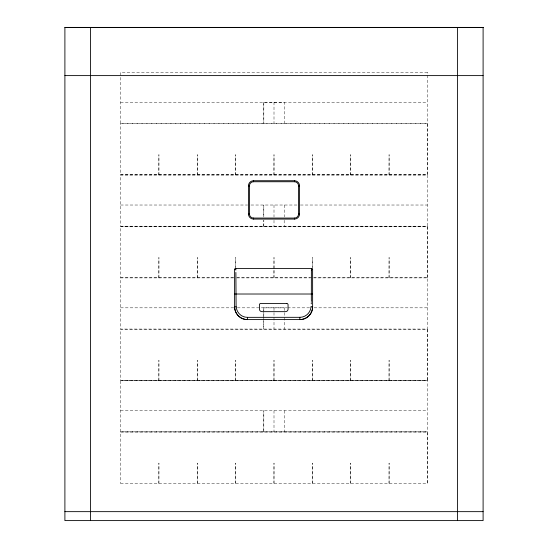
<?xml version="1.0" encoding="UTF-8"?>
<svg xmlns="http://www.w3.org/2000/svg" width="548" height="548" viewBox="0 0 548 548"><rect width="100%" height="100%" fill="white"/><g stroke="black" fill="none" stroke-linecap="round" stroke-linejoin="round"><path stroke-width="0.41" stroke-dasharray="2.74 2.06" d="M120.553 102.209L427.447 102.209M263.821 102.209L263.821 123.437L263.773 102.209L284.227 102.264L284.227 123.437M120.553 123.69L427.447 123.69L427.447 174.839L120.553 174.839L120.608 123.69M120.553 174.791L427.447 174.791M120.553 205.021L247.573 205.021M250.984 205.021L297.016 205.021M300.427 205.021L427.447 205.021M120.553 226.194L427.447 226.194L427.447 175.1L120.553 175.1L120.553 226.249L427.447 226.249M120.553 277.596L235.64 277.651M236.811 277.651L312.36 277.651M313.737 277.596L427.447 277.596M233.393 277.905L120.553 277.905L120.553 329.053L427.447 329.053L427.447 277.905L313.751 277.905M236.811 277.905L310.332 277.905M120.553 307.825L233.934 307.825M237.346 307.825L286.789 307.825M287.638 307.825L309.805 307.825M314.066 307.825L427.447 307.825M263.773 307.88L284.227 307.88M120.553 380.408L427.447 380.408L427.447 329.307L120.553 329.307L120.553 380.456L427.447 380.456M120.553 410.637L427.447 410.637M120.553 431.81L427.447 431.81M120.553 483.213L427.447 483.213M427.447 277.651L427.447 226.502L120.553 226.502L120.553 277.651M427.447 483.268L427.447 432.119L120.553 432.119L120.608 483.268M427.392 123.69L427.392 174.839M427.392 226.502L427.392 277.651M427.392 329.307L427.392 380.456M427.392 432.119L427.392 483.268M389.087 174.839L389.087 154.639L389.032 174.839M389.087 277.651L389.087 257.444L389.032 277.651M389.087 380.456L389.087 360.255L389.032 380.456M389.087 483.268L389.087 463.067L389.032 483.268M350.72 174.839L350.72 154.639L350.672 174.839M350.72 277.651L350.72 257.444L350.672 277.651M350.72 380.456L350.72 360.255L350.672 380.456M350.72 483.268L350.72 463.067L350.672 483.268M312.36 174.839L312.36 154.639L312.312 174.839M312.36 267.547L312.36 257.444L312.312 267.547M312.36 380.456L312.36 360.255L312.312 380.456M312.36 483.268L312.36 463.067L312.312 483.268M284.227 205.021L284.227 216.905M284.179 220.282L284.179 226.249M284.227 307.825L284.227 329.053M284.227 410.637L284.227 431.865M274 102.209L274 123.437M274 174.839L274 154.639L273.952 174.839M274 205.021L274 216.905M274 220.303L274 226.249M274 277.651L274 257.444L273.952 277.651M274 307.825L274 329.053M274 380.456L274 360.255L273.952 380.456M274 410.637L274 431.865M274 483.268L274 463.067L273.952 483.268M263.821 315.484L263.821 307.825L263.773 329.053L263.821 316.326M235.64 174.839L235.64 154.639L235.585 174.839M235.64 267.547L235.64 257.444L235.585 267.547M235.64 380.456L235.64 360.255L235.585 380.456M235.64 483.268L235.64 463.067L235.585 483.268M197.28 174.839L197.28 154.639L197.225 174.839M197.28 277.651L197.28 257.444L197.225 277.651M197.28 380.456L197.28 360.255L197.225 380.456M197.28 483.268L197.28 463.067L197.225 483.268M158.913 174.839L158.913 154.639L158.865 174.839M158.913 277.651L158.913 257.444L158.865 277.651M158.913 380.456L158.913 360.255L158.865 380.456M158.913 483.268L158.913 463.067L158.865 483.268M427.447 72.288L120.553 72.288L120.553 123.437L427.447 123.437L427.447 72.288M427.447 380.716L120.553 380.716L120.553 431.865L427.447 431.865L427.447 380.716M263.821 216.898L263.821 205.021L263.773 216.905M263.821 226.249L263.821 220.282L263.773 226.249M263.821 431.865L263.821 410.637L263.773 431.865"/><path stroke-width="0.82" d="M311.339 300.701L311.333 301.496M311.387 270.301L311.339 300.167M311.305 302.612L311.264 303.88M234.613 269.534L235.702 268.445A25.571 0.479 -88.8 0 1 235.852 270.061M236.222 306.798A11.227 11.227 0 0 0 247.401 317.347L299.831 317.319A11.227 11.227 0 0 0 311.011 306.798M64.897 27.53L483.103 27.53M64.897 75.61L483.103 75.61M253.539 180.724L294.461 180.724A5.11 5.11 0 0 1 299.571 185.841L299.571 213.967A5.11 5.11 0 0 1 294.461 219.084L253.539 219.084A5.11 5.11 0 0 1 248.429 213.967L248.429 185.841A5.11 5.11 0 0 1 253.539 180.724L253.539 181.744A4.089 4.089 0 0 0 249.45 185.841L249.45 213.967A4.089 4.089 0 0 0 253.539 218.063L253.539 219.07M253.539 181.744L294.461 181.744A4.089 4.089 0 0 1 298.55 185.841L298.55 213.967A4.089 4.089 0 0 1 294.461 218.063L253.539 218.063M248.443 185.841L249.45 185.841M298.55 185.841L299.557 185.841M248.443 213.967L249.45 213.967M298.55 213.967L299.557 213.967M234.613 294.016L312.62 294.016M311.12 306.805L312.62 306.805L312.62 269.212L311.853 268.445L235.38 268.445L234.613 269.212L234.613 306.805A12.796 12.789 0 0 0 247.401 319.614M235.88 272.438L236.113 306.805L234.613 306.805A12.789 12.789 0 0 0 247.401 319.594L299.831 319.594A12.789 12.789 0 0 0 312.62 306.805A12.796 12.789 0 0 1 299.831 319.614M64.897 511.654L483.103 511.654M312.62 269.534L311.531 268.445A25.571 0.479 88.8 0 0 311.38 270.061M457.532 27.4L457.532 520.6M299.831 317.319L299.831 319.594M294.461 180.737L294.461 181.744M294.461 218.063L294.461 219.07M247.401 317.319L247.401 319.594M90.468 27.4L90.468 520.6M483.103 27.4L64.897 27.4L64.897 520.6L483.103 520.6L483.103 27.4M286.789 303.482L260.704 303.482A1.281 1.281 0 0 0 259.423 304.757L259.423 309.106A2.555 2.555 0 0 0 261.978 311.661L285.508 311.661A2.555 2.555 0 0 0 288.063 309.106L288.063 304.757A1.281 1.281 0 0 0 286.789 303.482"/></g></svg>
